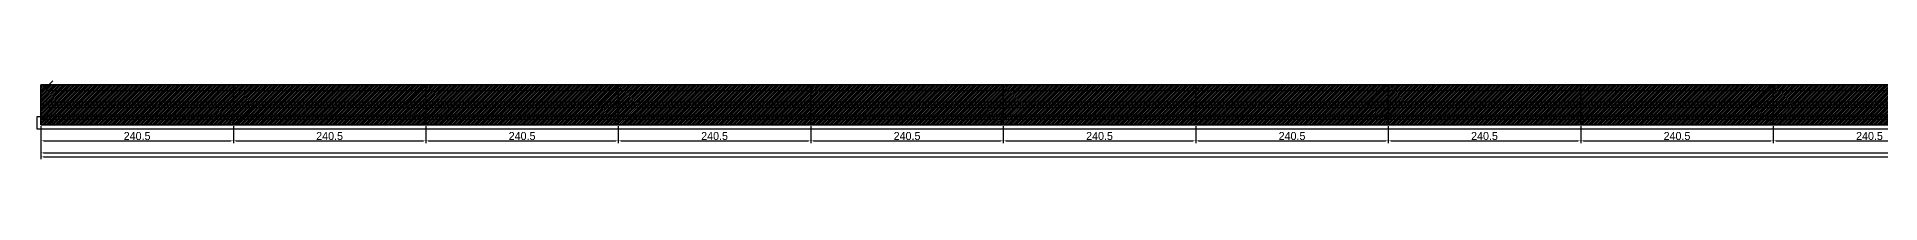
# Model space of a CAD drawing. Header units: metres. Extents: x 12791 to 22193, y 13116 to 13229.
# Drawn here: x 12791 to 15094, y 13116 to 13214 of the extents above; entities that cross this region are included whole.
import ezdxf

# ---------------------------------------------------------------- set-up
doc = ezdxf.new("R2010")
doc.units = ezdxf.units.M
for name, color, linetype in [('BARRA DE ANCORAGEM', 251, 'CONTINUOUS'), ('barrote', 251, 'CONTINUOUS'), ('COTA', 241, 'CONTINUOUS'), ('cotas', 241, 'CONTINUOUS'), ('Demarcação 1', 251, 'CONTINUOUS'), ('Hachura', 251, 'CONTINUOUS'), ('HACHURA MADEIRAS', 1, 'CONTINUOUS'), ('Laje_Perimetro', 7, 'CONTINUOUS'), ('material do compensado', 7, 'CONTINUOUS'), ('Painéis', 200, 'CONTINUOUS'), ('SARR_3.5x7', 81, 'CONTINUOUS'), ('Texto Qtd Sarr', 242, 'CONTINUOUS')]:
    doc.layers.add(name, color=color, linetype=linetype)
doc.dimstyles.new('EZ DXF', dxfattribs={"dimtxt": 10, "dimasz": 3.5, "dimexe": 3, "dimexo": 1.5, "dimgap": 1, "dimtad": 1, "dimdec": 1, "dimdsep": 46, "dimcen": 2.5, "dimazin": 3, "dimtfac": 1, "dimtmove": 0, "dimatfit": 3})

msp = doc.modelspace()

# ---------------------------------------------------------------- hatches: boundary and pattern name
at = {"layer": 'Hachura'}
h = msp.add_hatch(color=3, dxfattribs=at)
h.dxf.hatch_style = 1
h.paths.add_polyline_path([(12795.5914, 13158.9905), (13036.0914, 13158.9905), (13036.0914, 13208.9905), (12795.5914, 13208.9905)])
h = msp.add_hatch(dxfattribs=at)
h.set_pattern_fill('ANSI31', scale=0.5)
h.paths.add_polyline_path([(12795.5914, 13158.9905), (13036.0914, 13158.9905), (13036.0914, 13208.9905), (12795.5914, 13208.9905)])
h = msp.add_hatch(color=3, dxfattribs=at)
h.dxf.hatch_style = 1
h.paths.add_polyline_path([(12795.5914, 13158.9905), (13036.0914, 13158.9905), (13036.0914, 13208.9905), (12795.5914, 13208.9905)])
h = msp.add_hatch(dxfattribs=at)
h.set_pattern_fill('ANSI31', scale=0.5)
h.paths.add_polyline_path([(12795.5914, 13158.9905), (13036.0914, 13158.9905), (13036.0914, 13208.9905), (12795.5914, 13208.9905)])
h = msp.add_hatch(color=3, dxfattribs=at)
h.dxf.hatch_style = 1
h.paths.add_polyline_path([(13036.0914, 13158.9905), (13276.5914, 13158.9905), (13276.5914, 13208.9905), (13036.0914, 13208.9905)])
h = msp.add_hatch(dxfattribs=at)
h.set_pattern_fill('ANSI31', scale=0.5)
h.paths.add_polyline_path([(13036.0914, 13158.9905), (13276.5914, 13158.9905), (13276.5914, 13208.9905), (13036.0914, 13208.9905)])
h = msp.add_hatch(color=3, dxfattribs=at)
h.dxf.hatch_style = 1
h.paths.add_polyline_path([(13036.0914, 13158.9905), (13276.5914, 13158.9905), (13276.5914, 13208.9905), (13036.0914, 13208.9905)])
h = msp.add_hatch(dxfattribs=at)
h.set_pattern_fill('ANSI31', scale=0.5)
h.paths.add_polyline_path([(13036.0914, 13158.9905), (13276.5914, 13158.9905), (13276.5914, 13208.9905), (13036.0914, 13208.9905)])
h = msp.add_hatch(color=3, dxfattribs=at)
h.dxf.hatch_style = 1
h.paths.add_polyline_path([(13276.5914, 13158.9905), (13517.0914, 13158.9905), (13517.0914, 13208.9905), (13276.5914, 13208.9905)])
h = msp.add_hatch(dxfattribs=at)
h.set_pattern_fill('ANSI31', scale=0.5)
h.paths.add_polyline_path([(13276.5914, 13158.9905), (13517.0914, 13158.9905), (13517.0914, 13208.9905), (13276.5914, 13208.9905)])
h = msp.add_hatch(color=3, dxfattribs=at)
h.dxf.hatch_style = 1
h.paths.add_polyline_path([(13276.5914, 13158.9905), (13517.0914, 13158.9905), (13517.0914, 13208.9905), (13276.5914, 13208.9905)])
h = msp.add_hatch(dxfattribs=at)
h.set_pattern_fill('ANSI31', scale=0.5)
h.paths.add_polyline_path([(13276.5914, 13158.9905), (13517.0914, 13158.9905), (13517.0914, 13208.9905), (13276.5914, 13208.9905)])
h = msp.add_hatch(color=3, dxfattribs=at)
h.dxf.hatch_style = 1
h.paths.add_polyline_path([(13517.0914, 13158.9905), (13757.5914, 13158.9905), (13757.5914, 13208.9905), (13517.0914, 13208.9905)])
h = msp.add_hatch(dxfattribs=at)
h.set_pattern_fill('ANSI31', scale=0.5)
h.paths.add_polyline_path([(13517.0914, 13158.9905), (13757.5914, 13158.9905), (13757.5914, 13208.9905), (13517.0914, 13208.9905)])
h = msp.add_hatch(color=3, dxfattribs=at)
h.dxf.hatch_style = 1
h.paths.add_polyline_path([(13517.0914, 13158.9905), (13757.5914, 13158.9905), (13757.5914, 13208.9905), (13517.0914, 13208.9905)])
h = msp.add_hatch(dxfattribs=at)
h.set_pattern_fill('ANSI31', scale=0.5)
h.paths.add_polyline_path([(13517.0914, 13158.9905), (13757.5914, 13158.9905), (13757.5914, 13208.9905), (13517.0914, 13208.9905)])
h = msp.add_hatch(color=3, dxfattribs=at)
h.dxf.hatch_style = 1
h.paths.add_polyline_path([(13757.5914, 13158.9905), (13998.0914, 13158.9905), (13998.0914, 13208.9905), (13757.5914, 13208.9905)])
h = msp.add_hatch(dxfattribs=at)
h.set_pattern_fill('ANSI31', scale=0.5)
h.paths.add_polyline_path([(13757.5914, 13158.9905), (13998.0914, 13158.9905), (13998.0914, 13208.9905), (13757.5914, 13208.9905)])
h = msp.add_hatch(color=3, dxfattribs=at)
h.dxf.hatch_style = 1
h.paths.add_polyline_path([(13757.5914, 13158.9905), (13998.0914, 13158.9905), (13998.0914, 13208.9905), (13757.5914, 13208.9905)])
h = msp.add_hatch(dxfattribs=at)
h.set_pattern_fill('ANSI31', scale=0.5)
h.paths.add_polyline_path([(13757.5914, 13158.9905), (13998.0914, 13158.9905), (13998.0914, 13208.9905), (13757.5914, 13208.9905)])
h = msp.add_hatch(color=3, dxfattribs=at)
h.dxf.hatch_style = 1
h.paths.add_polyline_path([(13998.0914, 13158.9905), (14238.5914, 13158.9905), (14238.5914, 13208.9905), (13998.0914, 13208.9905)])
h = msp.add_hatch(dxfattribs=at)
h.set_pattern_fill('ANSI31', scale=0.5)
h.paths.add_polyline_path([(13998.0914, 13158.9905), (14238.5914, 13158.9905), (14238.5914, 13208.9905), (13998.0914, 13208.9905)])
h = msp.add_hatch(color=3, dxfattribs=at)
h.dxf.hatch_style = 1
h.paths.add_polyline_path([(13998.0914, 13158.9905), (14238.5914, 13158.9905), (14238.5914, 13208.9905), (13998.0914, 13208.9905)])
h = msp.add_hatch(dxfattribs=at)
h.set_pattern_fill('ANSI31', scale=0.5)
h.paths.add_polyline_path([(13998.0914, 13158.9905), (14238.5914, 13158.9905), (14238.5914, 13208.9905), (13998.0914, 13208.9905)])
h = msp.add_hatch(color=3, dxfattribs=at)
h.dxf.hatch_style = 1
h.paths.add_polyline_path([(14238.5914, 13158.9905), (14479.0914, 13158.9905), (14479.0914, 13208.9905), (14238.5914, 13208.9905)])
h = msp.add_hatch(dxfattribs=at)
h.set_pattern_fill('ANSI31', scale=0.5)
h.paths.add_polyline_path([(14238.5914, 13158.9905), (14479.0914, 13158.9905), (14479.0914, 13208.9905), (14238.5914, 13208.9905)])
h = msp.add_hatch(color=3, dxfattribs=at)
h.dxf.hatch_style = 1
h.paths.add_polyline_path([(14238.5914, 13158.9905), (14479.0914, 13158.9905), (14479.0914, 13208.9905), (14238.5914, 13208.9905)])
h = msp.add_hatch(dxfattribs=at)
h.set_pattern_fill('ANSI31', scale=0.5)
h.paths.add_polyline_path([(14238.5914, 13158.9905), (14479.0914, 13158.9905), (14479.0914, 13208.9905), (14238.5914, 13208.9905)])
h = msp.add_hatch(color=3, dxfattribs=at)
h.dxf.hatch_style = 1
h.paths.add_polyline_path([(14479.0914, 13158.9905), (14719.5914, 13158.9905), (14719.5914, 13208.9905), (14479.0914, 13208.9905)])
h = msp.add_hatch(dxfattribs=at)
h.set_pattern_fill('ANSI31', scale=0.5)
h.paths.add_polyline_path([(14479.0914, 13158.9905), (14719.5914, 13158.9905), (14719.5914, 13208.9905), (14479.0914, 13208.9905)])
h = msp.add_hatch(color=3, dxfattribs=at)
h.dxf.hatch_style = 1
h.paths.add_polyline_path([(14479.0914, 13158.9905), (14719.5914, 13158.9905), (14719.5914, 13208.9905), (14479.0914, 13208.9905)])
h = msp.add_hatch(dxfattribs=at)
h.set_pattern_fill('ANSI31', scale=0.5)
h.paths.add_polyline_path([(14479.0914, 13158.9905), (14719.5914, 13158.9905), (14719.5914, 13208.9905), (14479.0914, 13208.9905)])
h = msp.add_hatch(color=3, dxfattribs=at)
h.dxf.hatch_style = 1
h.paths.add_polyline_path([(14719.5914, 13158.9905), (14960.0914, 13158.9905), (14960.0914, 13208.9905), (14719.5914, 13208.9905)])
h = msp.add_hatch(dxfattribs=at)
h.set_pattern_fill('ANSI31', scale=0.5)
h.paths.add_polyline_path([(14719.5914, 13158.9905), (14960.0914, 13158.9905), (14960.0914, 13208.9905), (14719.5914, 13208.9905)])
h = msp.add_hatch(color=3, dxfattribs=at)
h.dxf.hatch_style = 1
h.paths.add_polyline_path([(14719.5914, 13158.9905), (14960.0914, 13158.9905), (14960.0914, 13208.9905), (14719.5914, 13208.9905)])
h = msp.add_hatch(dxfattribs=at)
h.set_pattern_fill('ANSI31', scale=0.5)
h.paths.add_polyline_path([(14719.5914, 13158.9905), (14960.0914, 13158.9905), (14960.0914, 13208.9905), (14719.5914, 13208.9905)])
h = msp.add_hatch(color=3, dxfattribs=at)
h.dxf.hatch_style = 1
h.paths.add_polyline_path([(14960.0914, 13158.9905), (15200.5914, 13158.9905), (15200.5914, 13208.9905), (14960.0914, 13208.9905)])
h = msp.add_hatch(dxfattribs=at)
h.set_pattern_fill('ANSI31', scale=0.5)
h.paths.add_polyline_path([(14960.0914, 13158.9905), (15200.5914, 13158.9905), (15200.5914, 13208.9905), (14960.0914, 13208.9905)])
h = msp.add_hatch(color=3, dxfattribs=at)
h.dxf.hatch_style = 1
h.paths.add_polyline_path([(14960.0914, 13158.9905), (15200.5914, 13158.9905), (15200.5914, 13208.9905), (14960.0914, 13208.9905)])
h = msp.add_hatch(dxfattribs=at)
h.set_pattern_fill('ANSI31', scale=0.5)
h.paths.add_polyline_path([(14960.0914, 13158.9905), (15200.5914, 13158.9905), (15200.5914, 13208.9905), (14960.0914, 13208.9905)])
at = {"layer": 'HACHURA MADEIRAS'}
h = msp.add_hatch(dxfattribs=at)
h.set_pattern_fill('ANSI31', scale=2)
h.paths.add_polyline_path([(12797.5914, 13160.9905), (12807.5914, 13160.9905), (12807.5914, 13170.9905), (12797.5914, 13170.9905)])
h = msp.add_hatch(dxfattribs=at)
h.set_pattern_fill('ANSI31', scale=2)
h.paths.add_polyline_path([(12797.5914, 13160.9905), (12807.5914, 13160.9905), (12807.5914, 13170.9905), (12797.5914, 13170.9905)])
at = {"layer": 'material do compensado'}
h = msp.add_hatch(dxfattribs=at)
h.set_pattern_fill('ANSI37', scale=2)
h.paths.add_polyline_path([(12808.5914, 13160.9905), (12817.5914, 13160.9905), (12817.5914, 13168.9905), (12808.5914, 13168.9905)])
h = msp.add_hatch(dxfattribs=at)
h.set_pattern_fill('ANSI37', scale=2)
h.paths.add_polyline_path([(12808.5914, 13160.9905), (12817.5914, 13160.9905), (12817.5914, 13168.9905), (12808.5914, 13168.9905)])

# ---------------------------------------------------------------- linework, layer by layer
at = {"layer": 'BARRA DE ANCORAGEM'}
msp.add_line((12800.5914, 13203.9905), (12810.5914, 13213.9905), dxfattribs=at)
msp.add_line((12800.5914, 13203.9905), (12810.5914, 13213.9905), dxfattribs=at)
at = {"layer": 'barrote'}
msp.add_line((12800.5914, 13171.4905), (22170.0914, 13171.4905), dxfattribs=at)
msp.add_line((12800.5914, 13171.4905), (22170.0914, 13171.4905), dxfattribs=at)
at = {"layer": 'Demarcação 1'}
msp.add_line((12795.5914, 13183.9905), (22175.0914, 13183.9905), dxfattribs=at)
msp.add_line((12795.5914, 13183.9905), (22175.0914, 13183.9905), dxfattribs=at)
at = {"layer": 'Laje_Perimetro'}
msp.add_lwpolyline([(12790.5914, 13153.9905), (22180.0914, 13153.9905), (22180.0914, 13168.9905), (12790.5914, 13168.9905)], close=True, dxfattribs=at)
msp.add_lwpolyline([(12790.5914, 13153.9905), (22180.0914, 13153.9905), (22180.0914, 13168.9905), (12790.5914, 13168.9905)], close=True, dxfattribs=at)
at = {"layer": 'Painéis'}
for points in [[(12795.5914, 13158.9905), (12795.5914, 13208.9905)], [(12795.5914, 13158.9905), (13036.0914, 13158.9905), (13036.0914, 13208.9905), (12795.5914, 13208.9905)], [(12795.5914, 13208.9905), (22175.0914, 13208.9905)], [(12795.5914, 13158.9905), (12795.5914, 13208.9905)], [(12795.5914, 13158.9905), (13036.0914, 13158.9905), (13036.0914, 13208.9905), (12795.5914, 13208.9905)], [(12795.5914, 13208.9905), (22175.0914, 13208.9905)], [(13036.0914, 13158.9905), (13036.0914, 13208.9905)], [(13036.0914, 13158.9905), (13276.5914, 13158.9905), (13276.5914, 13208.9905), (13036.0914, 13208.9905)], [(13036.0914, 13158.9905), (13036.0914, 13208.9905)], [(13036.0914, 13158.9905), (13276.5914, 13158.9905), (13276.5914, 13208.9905), (13036.0914, 13208.9905)], [(13276.5914, 13158.9905), (13276.5914, 13208.9905)], [(13276.5914, 13158.9905), (13517.0914, 13158.9905), (13517.0914, 13208.9905), (13276.5914, 13208.9905)], [(13276.5914, 13158.9905), (13276.5914, 13208.9905)], [(13276.5914, 13158.9905), (13517.0914, 13158.9905), (13517.0914, 13208.9905), (13276.5914, 13208.9905)], [(13517.0914, 13158.9905), (13517.0914, 13208.9905)], [(13517.0914, 13158.9905), (13757.5914, 13158.9905), (13757.5914, 13208.9905), (13517.0914, 13208.9905)], [(13517.0914, 13158.9905), (13517.0914, 13208.9905)], [(13517.0914, 13158.9905), (13757.5914, 13158.9905), (13757.5914, 13208.9905), (13517.0914, 13208.9905)], [(13757.5914, 13158.9905), (13757.5914, 13208.9905)], [(13757.5914, 13158.9905), (13998.0914, 13158.9905), (13998.0914, 13208.9905), (13757.5914, 13208.9905)], [(13757.5914, 13158.9905), (13757.5914, 13208.9905)], [(13757.5914, 13158.9905), (13998.0914, 13158.9905), (13998.0914, 13208.9905), (13757.5914, 13208.9905)], [(13998.0914, 13158.9905), (13998.0914, 13208.9905)], [(13998.0914, 13158.9905), (14238.5914, 13158.9905), (14238.5914, 13208.9905), (13998.0914, 13208.9905)], [(13998.0914, 13158.9905), (13998.0914, 13208.9905)], [(13998.0914, 13158.9905), (14238.5914, 13158.9905), (14238.5914, 13208.9905), (13998.0914, 13208.9905)], [(14238.5914, 13158.9905), (14238.5914, 13208.9905)], [(14238.5914, 13158.9905), (14479.0914, 13158.9905), (14479.0914, 13208.9905), (14238.5914, 13208.9905)], [(14238.5914, 13158.9905), (14238.5914, 13208.9905)], [(14238.5914, 13158.9905), (14479.0914, 13158.9905), (14479.0914, 13208.9905), (14238.5914, 13208.9905)], [(14479.0914, 13158.9905), (14479.0914, 13208.9905)], [(14479.0914, 13158.9905), (14719.5914, 13158.9905), (14719.5914, 13208.9905), (14479.0914, 13208.9905)], [(14479.0914, 13158.9905), (14479.0914, 13208.9905)], [(14479.0914, 13158.9905), (14719.5914, 13158.9905), (14719.5914, 13208.9905), (14479.0914, 13208.9905)], [(14719.5914, 13158.9905), (14719.5914, 13208.9905)], [(14719.5914, 13158.9905), (14960.0914, 13158.9905), (14960.0914, 13208.9905), (14719.5914, 13208.9905)], [(14719.5914, 13158.9905), (14719.5914, 13208.9905)], [(14719.5914, 13158.9905), (14960.0914, 13158.9905), (14960.0914, 13208.9905), (14719.5914, 13208.9905)], [(14960.0914, 13158.9905), (14960.0914, 13208.9905)], [(14960.0914, 13158.9905), (15200.5914, 13158.9905), (15200.5914, 13208.9905), (14960.0914, 13208.9905)], [(14960.0914, 13158.9905), (14960.0914, 13208.9905)], [(14960.0914, 13158.9905), (15200.5914, 13158.9905), (15200.5914, 13208.9905), (14960.0914, 13208.9905)], [(12795.5914, 13158.9905), (22175.0914, 13158.9905)], [(12795.5914, 13158.9905), (22175.0914, 13158.9905)]]:
    msp.add_lwpolyline(points, close=True, dxfattribs=at)
at = {"layer": 'SARR_3.5x7'}
for p, q in [((12802.5914, 13201.9905), (13036.0914, 13201.9905)), ((12802.5914, 13201.9905), (13036.0914, 13201.9905)), ((13036.0914, 13201.9905), (13276.5914, 13201.9905)), ((13036.0914, 13201.9905), (13276.5914, 13201.9905)), ((13276.5914, 13201.9905), (13517.0914, 13201.9905)), ((13276.5914, 13201.9905), (13517.0914, 13201.9905)), ((13517.0914, 13201.9905), (13757.5914, 13201.9905)), ((13517.0914, 13201.9905), (13757.5914, 13201.9905)), ((13757.5914, 13201.9905), (13998.0914, 13201.9905)), ((13757.5914, 13201.9905), (13998.0914, 13201.9905)), ((13998.0914, 13201.9905), (14238.5914, 13201.9905)), ((13998.0914, 13201.9905), (14238.5914, 13201.9905)), ((14238.5914, 13201.9905), (14479.0914, 13201.9905)), ((14238.5914, 13201.9905), (14479.0914, 13201.9905)), ((14479.0914, 13201.9905), (14719.5914, 13201.9905)), ((14479.0914, 13201.9905), (14719.5914, 13201.9905)), ((14719.5914, 13201.9905), (14960.0914, 13201.9905)), ((14719.5914, 13201.9905), (14960.0914, 13201.9905)), ((14960.0914, 13201.9905), (15200.5914, 13201.9905)), ((14960.0914, 13201.9905), (15200.5914, 13201.9905)), ((12802.5914, 13187.4905), (13036.0914, 13187.4905)), ((12802.5914, 13187.4905), (13036.0914, 13187.4905)), ((12802.5914, 13180.4905), (13036.0914, 13180.4905)), ((12802.5914, 13180.4905), (13036.0914, 13180.4905)), ((13036.0914, 13187.4905), (13276.5914, 13187.4905)), ((13036.0914, 13187.4905), (13276.5914, 13187.4905)), ((13036.0914, 13180.4905), (13276.5914, 13180.4905)), ((13036.0914, 13180.4905), (13276.5914, 13180.4905)), ((13276.5914, 13187.4905), (13517.0914, 13187.4905)), ((13276.5914, 13187.4905), (13517.0914, 13187.4905)), ((13276.5914, 13180.4905), (13517.0914, 13180.4905)), ((13276.5914, 13180.4905), (13517.0914, 13180.4905)), ((13517.0914, 13187.4905), (13757.5914, 13187.4905)), ((13517.0914, 13187.4905), (13757.5914, 13187.4905)), ((13517.0914, 13180.4905), (13757.5914, 13180.4905)), ((13517.0914, 13180.4905), (13757.5914, 13180.4905)), ((13757.5914, 13187.4905), (13998.0914, 13187.4905)), ((13757.5914, 13187.4905), (13998.0914, 13187.4905)), ((13757.5914, 13180.4905), (13998.0914, 13180.4905)), ((13757.5914, 13180.4905), (13998.0914, 13180.4905)), ((13998.0914, 13187.4905), (14238.5914, 13187.4905)), ((13998.0914, 13187.4905), (14238.5914, 13187.4905)), ((13998.0914, 13180.4905), (14238.5914, 13180.4905)), ((13998.0914, 13180.4905), (14238.5914, 13180.4905)), ((14238.5914, 13187.4905), (14479.0914, 13187.4905)), ((14238.5914, 13187.4905), (14479.0914, 13187.4905)), ((14238.5914, 13180.4905), (14479.0914, 13180.4905)), ((14238.5914, 13180.4905), (14479.0914, 13180.4905)), ((14479.0914, 13187.4905), (14719.5914, 13187.4905)), ((14479.0914, 13187.4905), (14719.5914, 13187.4905)), ((14479.0914, 13180.4905), (14719.5914, 13180.4905)), ((14479.0914, 13180.4905), (14719.5914, 13180.4905)), ((14719.5914, 13187.4905), (14960.0914, 13187.4905)), ((14719.5914, 13187.4905), (14960.0914, 13187.4905)), ((14719.5914, 13180.4905), (14960.0914, 13180.4905)), ((14719.5914, 13180.4905), (14960.0914, 13180.4905)), ((14960.0914, 13187.4905), (15200.5914, 13187.4905)), ((14960.0914, 13187.4905), (15200.5914, 13187.4905)), ((14960.0914, 13180.4905), (15200.5914, 13180.4905)), ((14960.0914, 13180.4905), (15200.5914, 13180.4905)), ((12802.5914, 13165.9905), (13036.0914, 13165.9905)), ((12802.5914, 13165.9905), (13036.0914, 13165.9905)), ((13036.0914, 13165.9905), (13276.5914, 13165.9905)), ((13036.0914, 13165.9905), (13276.5914, 13165.9905)), ((13276.5914, 13165.9905), (13517.0914, 13165.9905)), ((13276.5914, 13165.9905), (13517.0914, 13165.9905)), ((13517.0914, 13165.9905), (13757.5914, 13165.9905)), ((13517.0914, 13165.9905), (13757.5914, 13165.9905)), ((13757.5914, 13165.9905), (13998.0914, 13165.9905)), ((13757.5914, 13165.9905), (13998.0914, 13165.9905)), ((13998.0914, 13165.9905), (14238.5914, 13165.9905)), ((13998.0914, 13165.9905), (14238.5914, 13165.9905)), ((14238.5914, 13165.9905), (14479.0914, 13165.9905)), ((14238.5914, 13165.9905), (14479.0914, 13165.9905)), ((14479.0914, 13165.9905), (14719.5914, 13165.9905)), ((14479.0914, 13165.9905), (14719.5914, 13165.9905)), ((14719.5914, 13165.9905), (14960.0914, 13165.9905)), ((14719.5914, 13165.9905), (14960.0914, 13165.9905)), ((14960.0914, 13165.9905), (15200.5914, 13165.9905)), ((14960.0914, 13165.9905), (15200.5914, 13165.9905))]:
    msp.add_line(p, q, dxfattribs=at)

# ---------------------------------------------------------------- texts
at = {"layer": 'Texto Qtd Sarr'}
msp.add_text('QTD: AUTO', height=3, dxfattribs=at).set_placement((12797.5914, 13160.9905))
msp.add_text('QTD: AUTO', height=3, dxfattribs=at).set_placement((12797.5914, 13160.9905))

# ---------------------------------------------------------------- dimensions: what is measured, and where the dimension line sits
at = {"layer": 'COTA', "color": 1}
for base, p1, p2 in [((12795.5914, 13138.9905), (12795.5914, 13158.9905), (13036.0914, 13158.9905)), ((12795.5914, 13118.9905), (12795.5914, 13158.9905), (22175.0914, 13158.9905)), ((12795.5914, 13138.9905), (12795.5914, 13158.9905), (13036.0914, 13158.9905)), ((12795.5914, 13118.9905), (12795.5914, 13158.9905), (22175.0914, 13158.9905)), ((13036.0914, 13138.9905), (13036.0914, 13158.9905), (13276.5914, 13158.9905)), ((13036.0914, 13138.9905), (13036.0914, 13158.9905), (13276.5914, 13158.9905)), ((13276.5914, 13138.9905), (13276.5914, 13158.9905), (13517.0914, 13158.9905)), ((13276.5914, 13138.9905), (13276.5914, 13158.9905), (13517.0914, 13158.9905)), ((13517.0914, 13138.9905), (13517.0914, 13158.9905), (13757.5914, 13158.9905)), ((13517.0914, 13138.9905), (13517.0914, 13158.9905), (13757.5914, 13158.9905)), ((13757.5914, 13138.9905), (13757.5914, 13158.9905), (13998.0914, 13158.9905)), ((13757.5914, 13138.9905), (13757.5914, 13158.9905), (13998.0914, 13158.9905)), ((13998.0914, 13138.9905), (13998.0914, 13158.9905), (14238.5914, 13158.9905)), ((13998.0914, 13138.9905), (13998.0914, 13158.9905), (14238.5914, 13158.9905)), ((14238.5914, 13138.9905), (14238.5914, 13158.9905), (14479.0914, 13158.9905)), ((14238.5914, 13138.9905), (14238.5914, 13158.9905), (14479.0914, 13158.9905)), ((14479.0914, 13138.9905), (14479.0914, 13158.9905), (14719.5914, 13158.9905)), ((14479.0914, 13138.9905), (14479.0914, 13158.9905), (14719.5914, 13158.9905)), ((14719.5914, 13138.9905), (14719.5914, 13158.9905), (14960.0914, 13158.9905)), ((14719.5914, 13138.9905), (14719.5914, 13158.9905), (14960.0914, 13158.9905)), ((14960.0914, 13138.9905), (14960.0914, 13158.9905), (15200.5914, 13158.9905)), ((14960.0914, 13138.9905), (14960.0914, 13158.9905), (15200.5914, 13158.9905))]:
    msp.add_linear_dim(base=base, p1=p1, p2=p2, dimstyle='EZ DXF', dxfattribs=at).render()
at = {"layer": 'cotas'}
msp.add_linear_dim(base=(12795.5914, 13123.9905), p1=(12795.5914, 13138.9905), p2=(22175.0914, 13138.9905), dimstyle='EZ DXF', dxfattribs=at).render()
msp.add_linear_dim(base=(12795.5914, 13123.9905), p1=(12795.5914, 13138.9905), p2=(22175.0914, 13138.9905), dimstyle='EZ DXF', dxfattribs=at).render()

doc.saveas('drawing.dxf')
